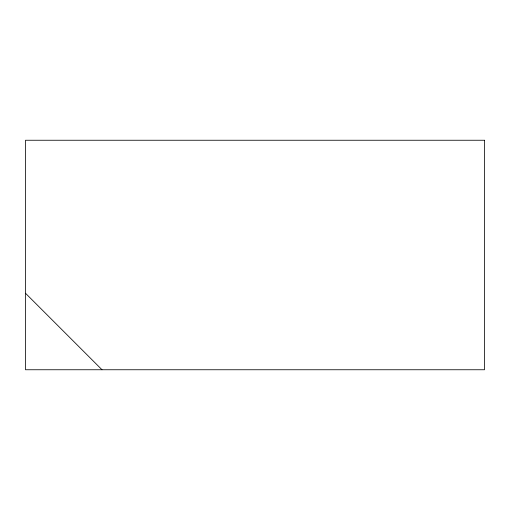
<?xml version="1.0" encoding="UTF-8"?>
<svg xmlns="http://www.w3.org/2000/svg" width="510" height="510" viewBox="0 0 510 510"><rect width="100%" height="100%" fill="white"/><g stroke="black" fill="none" stroke-linecap="round" stroke-linejoin="round"><path stroke-width="0.76" d="M25.5 293.25L102 369.75M484.5 140.25L25.5 140.25L25.5 369.75L484.5 369.75L484.5 140.25"/></g></svg>
